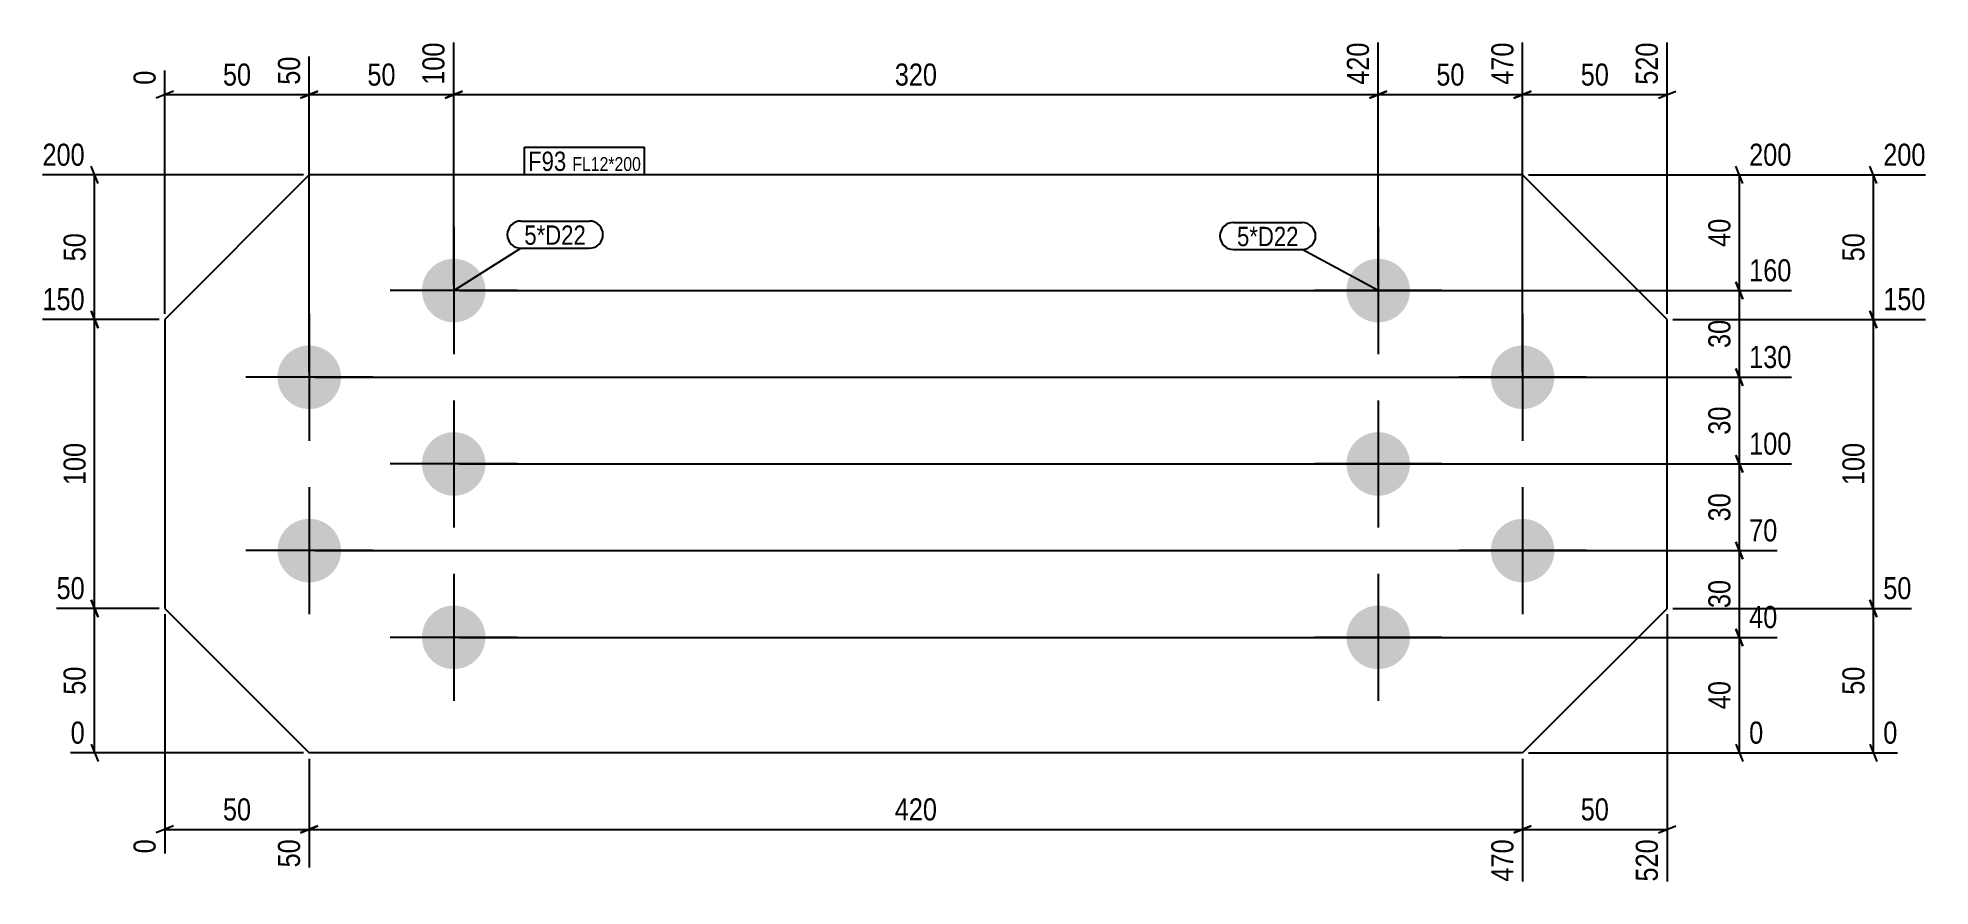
# Model space of a CAD drawing. Header units: millimetres. Extents: x 4 to 659, y 4 to 298.
import ezdxf

# ---------------------------------------------------------------- set-up
doc = ezdxf.new("R2010")
doc.units = ezdxf.units.MM
for name, color, linetype in [('MÅLSÆTNING', 7, 'Continuous'), ('STÅL', 7, 'Continuous'), ('TEKST', 7, 'Continuous')]:
    doc.layers.add(name, color=color, linetype=linetype)
doc.styles.add('Arial Narrow', font='ARIALN.TTF', dxfattribs={"height": 0.2})

msp = doc.modelspace()

# ---------------------------------------------------------------- hatches: boundary and pattern name
at = {"layer": 'STÅL', "linetype": 'Continuous'}
for points in [[(159.35, 210.5, -1), (137.35, 210.5, -1)], [(479.35, 210.5, -1), (457.35, 210.5, -1)], [(109.35, 180.5, -1), (87.35, 180.5, -1)], [(529.35, 180.5, -1), (507.35, 180.5, -1)], [(159.35, 150.5, -1), (137.35, 150.5, -1)], [(479.35, 150.5, -1), (457.35, 150.5, -1)], [(109.35, 120.5, -1), (87.35, 120.5, -1)], [(529.35, 120.5, -1), (507.35, 120.5, -1)], [(159.35, 90.5, -1), (137.35, 90.5, -1)], [(479.35, 90.5, -1), (457.35, 90.5, -1)]]:
    msp.add_hatch(color=3, dxfattribs=at).paths.add_polyline_path(points)

# ---------------------------------------------------------------- linework, layer by layer
at = {"layer": 'MÅLSÆTNING', "color": 7, "linetype": 'Continuous'}
for p, q in [((148.35, 212.5), (148.35, 296.35)), ((148.35, 212.5), (148.35, 296.35)), ((468.35, 212.5), (468.35, 296.35)), ((468.35, 212.5), (468.35, 296.35)), ((518.35, 182.5), (518.35, 296.35)), ((518.35, 182.5), (518.35, 296.35)), ((568.35, 202.5), (568.35, 296.35)), ((98.35, 182.5), (98.35, 291.48)), ((48.35, 202.5), (48.35, 286.6)), ((51.35, 279.53), (45.35, 277.13)), ((48.35, 278.33), (98.35, 278.33)), ((95.35, 277.13), (101.35, 279.53)), ((151.35, 279.53), (145.35, 277.13)), ((145.35, 277.13), (151.35, 279.53)), ((148.35, 278.33), (468.35, 278.33)), ((471.35, 279.53), (465.35, 277.13)), ((465.35, 277.13), (471.35, 279.53)), ((468.35, 278.33), (518.35, 278.33)), ((521.35, 279.53), (515.35, 277.13)), ((515.35, 277.13), (521.35, 279.53)), ((518.35, 278.33), (568.35, 278.33)), ((565.35, 277.13), (571.35, 279.53)), ((96.35, 250.5), (6, 250.5)), ((25.23, 247.5), (22.82, 253.5)), ((24.02, 200.5), (24.02, 250.5)), ((520.35, 250.5), (611.39, 250.5)), ((594.56, 247.5), (592.16, 253.5)), ((593.36, 210.5), (593.36, 250.5)), ((640.98, 247.5), (638.58, 253.5)), ((639.78, 200.5), (639.78, 250.5)), ((150.35, 210.5), (611.39, 210.5)), ((150.35, 210.5), (611.39, 210.5)), ((592.16, 213.5), (594.56, 207.5)), ((594.56, 207.5), (592.16, 213.5)), ((593.36, 180.5), (593.36, 210.5)), ((22.82, 203.5), (25.23, 197.5)), ((25.23, 197.5), (22.82, 203.5)), ((638.58, 203.5), (640.98, 197.5)), ((640.98, 197.5), (638.58, 203.5)), ((46.35, 200.5), (6, 200.5)), ((46.35, 200.5), (6, 200.5)), ((24.02, 100.5), (24.02, 200.5)), ((639.78, 100.5), (639.78, 200.5)), ((592.16, 183.5), (594.56, 177.5)), ((594.56, 177.5), (592.16, 183.5)), ((100.35, 180.5), (611.39, 180.5)), ((100.35, 180.5), (611.39, 180.5)), ((593.36, 150.5), (593.36, 180.5)), ((592.16, 153.5), (594.56, 147.5)), ((594.56, 147.5), (592.16, 153.5)), ((150.35, 150.5), (611.39, 150.5)), ((150.35, 150.5), (611.39, 150.5)), ((593.36, 120.5), (593.36, 150.5)), ((100.35, 120.5), (606.51, 120.5)), ((100.35, 120.5), (606.51, 120.5)), ((592.16, 123.5), (594.56, 117.5)), ((594.56, 117.5), (592.16, 123.5)), ((593.36, 90.5), (593.36, 120.5)), ((46.35, 100.5), (10.88, 100.5)), ((46.35, 100.5), (10.88, 100.5)), ((22.82, 103.5), (25.23, 97.5)), ((25.23, 97.5), (22.82, 103.5)), ((24.02, 50.5), (24.02, 100.5)), ((48.35, 98.5), (48.35, 15.75)), ((568.35, 98.5), (568.35, 6)), ((638.58, 103.5), (640.98, 97.5)), ((640.98, 97.5), (638.58, 103.5)), ((639.78, 50.5), (639.78, 100.5)), ((592.16, 93.5), (594.56, 87.5)), ((594.56, 87.5), (592.16, 93.5)), ((150.35, 90.5), (606.51, 90.5)), ((150.35, 90.5), (606.51, 90.5)), ((593.36, 50.5), (593.36, 90.5)), ((22.82, 53.5), (25.23, 47.5)), ((592.16, 53.5), (594.56, 47.5)), ((638.58, 53.5), (640.98, 47.5)), ((96.35, 50.5), (15.75, 50.5)), ((98.35, 48.5), (98.35, 10.88)), ((518.35, 48.5), (518.35, 6)), ((518.35, 48.5), (518.35, 6)), ((520.35, 50.5), (601.64, 50.5)), ((51.35, 25.23), (45.35, 22.82)), ((48.35, 24.02), (98.35, 24.02)), ((95.35, 22.82), (101.35, 25.23)), ((521.35, 25.23), (515.35, 22.82)), ((515.35, 22.82), (521.35, 25.23)), ((518.35, 24.02), (568.35, 24.02)), ((565.35, 22.82), (571.35, 25.23))]:
    msp.add_line(p, q, dxfattribs=at)
at = {"layer": 'STÅL', "color": 2, "linetype": 'Continuous'}
for p, q in [((98.35, 250.5), (48.35, 200.5)), ((518.35, 250.5), (98.35, 250.5)), ((568.35, 200.5), (518.35, 250.5)), ((48.35, 200.5), (48.35, 100.5)), ((568.35, 100.5), (568.35, 200.5)), ((48.35, 100.5), (98.35, 50.5)), ((568.35, 100.5), (518.35, 50.5)), ((518.35, 50.5), (98.35, 50.5))]:
    msp.add_line(p, q, dxfattribs=at)
at = {"layer": 'STÅL', "color": 3, "linetype": 'Continuous'}
for p, q in [((148.35, 232.5), (148.35, 188.5)), ((468.35, 232.5), (468.35, 188.5)), ((170.35, 210.5), (126.35, 210.5)), ((490.35, 210.5), (446.35, 210.5)), ((98.35, 202.5), (98.35, 158.5)), ((518.35, 202.5), (518.35, 158.5)), ((120.35, 180.5), (76.35, 180.5)), ((540.35, 180.5), (496.35, 180.5)), ((148.35, 172.5), (148.35, 128.5)), ((468.35, 172.5), (468.35, 128.5)), ((170.35, 150.5), (126.35, 150.5)), ((490.35, 150.5), (446.35, 150.5)), ((98.35, 142.5), (98.35, 98.5)), ((518.35, 142.5), (518.35, 98.5)), ((120.35, 120.5), (76.35, 120.5)), ((540.35, 120.5), (496.35, 120.5)), ((148.35, 112.5), (148.35, 68.5)), ((468.35, 112.5), (468.35, 68.5)), ((170.35, 90.5), (126.35, 90.5)), ((490.35, 90.5), (446.35, 90.5))]:
    msp.add_line(p, q, dxfattribs=at)

# ---------------------------------------------------------------- wipeouts: each hides what was drawn before it
at = {"color": 0}
for points in [[(194.12, 226.36), (194.12, 233.36), (172.8, 233.36), (172.8, 226.36)], [(440.8, 225.88), (440.8, 232.88), (419.49, 232.88), (419.49, 225.88)]]:
    msp.add_wipeout(points, dxfattribs=at).dxf.layer = 'TEKST'

# ---------------------------------------------------------------- next in the draw order: wipeouts: each hides what was drawn before it
at = {"color": 0, "linetype": 'Continuous'}
for points in [[(466.75, 297.95), (455.55, 297.95), (455.55, 280.13), (466.75, 280.13)], [(516.75, 297.95), (505.55, 297.95), (505.55, 280.13), (516.75, 280.13)], [(566.75, 297.95), (555.55, 297.95), (555.55, 280.13), (566.75, 280.13)], [(96.75, 293.08), (85.55, 293.08), (85.55, 280.13), (96.75, 280.13)], [(46.75, 288.2), (35.55, 288.2), (35.55, 280.13), (46.75, 280.13)], [(22.22, 252.1), (22.22, 263.3), (4.4, 263.3), (4.4, 252.1)], [(612.99, 252.1), (612.99, 263.3), (595.16, 263.3), (595.16, 252.1)], [(612.99, 212.1), (612.99, 223.3), (595.16, 223.3), (595.16, 212.1)], [(22.22, 202.1), (22.22, 213.3), (4.4, 213.3), (4.4, 202.1)], [(612.99, 182.1), (612.99, 193.3), (595.16, 193.3), (595.16, 182.1)], [(612.99, 152.1), (612.99, 163.3), (595.16, 163.3), (595.16, 152.1)], [(608.11, 122.1), (608.11, 133.3), (595.16, 133.3), (595.16, 122.1)], [(22.22, 102.1), (22.22, 113.3), (9.27, 113.3), (9.27, 102.1)], [(608.11, 92.1), (608.11, 103.3), (595.16, 103.3), (595.16, 92.1)], [(22.22, 52.1), (22.22, 63.3), (14.15, 63.3), (14.15, 52.1)], [(603.24, 52.1), (603.24, 63.3), (595.16, 63.3), (595.16, 52.1)], [(46.75, 22.22), (35.55, 22.22), (35.55, 14.15), (46.75, 14.15)], [(96.75, 22.22), (85.55, 22.22), (85.55, 9.27), (96.75, 9.27)], [(566.75, 22.22), (555.55, 22.22), (555.55, 4.4), (566.75, 4.4)]]:
    msp.add_wipeout(points, dxfattribs=at).dxf.layer = 'MÅLSÆTNING'
at = {"color": 0}
for points, layer in [([(79.82, 279.83), (79.82, 291.03), (66.87, 291.03), (66.87, 279.83)], 'MÅLSÆTNING'), ([(317.26, 279.83), (317.26, 291.03), (299.43, 291.03), (299.43, 279.83)], 'MÅLSÆTNING'), ([(499.82, 279.83), (499.82, 291.03), (486.87, 291.03), (486.87, 279.83)], 'MÅLSÆTNING'), ([(549.82, 279.83), (549.82, 291.03), (536.87, 291.03), (536.87, 279.83)], 'MÅLSÆTNING'), ([(591.86, 236.98), (580.66, 236.98), (580.66, 224.03), (591.86, 224.03)], 'MÅLSÆTNING'), ([(22.52, 231.98), (11.32, 231.98), (11.32, 219.03), (22.52, 219.03)], 'MÅLSÆTNING'), ([(638.28, 231.98), (627.08, 231.98), (627.08, 219.03), (638.28, 219.03)], 'MÅLSÆTNING'), ([(591.86, 201.98), (580.66, 201.98), (580.66, 189.03), (591.86, 189.03)], 'MÅLSÆTNING'), ([(591.86, 171.98), (580.66, 171.98), (580.66, 159.03), (591.86, 159.03)], 'MÅLSÆTNING'), ([(22.52, 159.42), (11.32, 159.42), (11.32, 141.59), (22.52, 141.59)], 'MÅLSÆTNING'), ([(638.28, 159.42), (627.08, 159.42), (627.08, 141.59), (638.28, 141.59)], 'MÅLSÆTNING'), ([(591.86, 141.98), (580.66, 141.98), (580.66, 129.03), (591.86, 129.03)], 'MÅLSÆTNING'), ([(591.86, 111.98), (580.66, 111.98), (580.66, 99.03), (591.86, 99.03)], 'MÅLSÆTNING'), ([(22.52, 81.98), (11.32, 81.98), (11.32, 69.03), (22.52, 69.03)], 'MÅLSÆTNING'), ([(638.28, 81.98), (627.08, 81.98), (627.08, 69.03), (638.28, 69.03)], 'MÅLSÆTNING'), ([(591.86, 76.98), (580.66, 76.98), (580.66, 64.03), (591.86, 64.03)], 'MÅLSÆTNING'), ([(79.82, 25.53), (79.82, 36.73), (66.87, 36.73), (66.87, 25.53)], 'MÅLSÆTNING'), ([(549.82, 25.53), (549.82, 36.73), (536.87, 36.73), (536.87, 25.53)], 'MÅLSÆTNING'), ([(187.32, 251.9), (187.32, 258.9), (174.1, 258.9), (174.1, 251.9)], 'TEKST'), ([(194.12, 226.36), (194.12, 233.36), (172.8, 233.36), (172.8, 226.36)], 'TEKST'), ([(440.8, 225.88), (440.8, 232.88), (419.49, 232.88), (419.49, 225.88)], 'TEKST')]:
    msp.add_wipeout(points, dxfattribs=at).dxf.layer = layer

# ---------------------------------------------------------------- next in the draw order: linework, layer by layer
at = {"layer": 'MÅLSÆTNING', "color": 7, "linetype": 'Continuous'}
for p, q in [((98.35, 182.5), (98.35, 291.48)), ((101.35, 279.53), (95.35, 277.13)), ((98.35, 278.33), (148.35, 278.33)), ((520.35, 250.5), (657.81, 250.5)), ((570.35, 200.5), (657.81, 200.5)), ((570.35, 200.5), (657.81, 200.5)), ((570.35, 100.5), (652.93, 100.5)), ((570.35, 100.5), (652.93, 100.5)), ((98.35, 48.5), (98.35, 10.88)), ((520.35, 50.5), (648.06, 50.5)), ((101.35, 25.23), (95.35, 22.82)), ((98.35, 24.02), (518.35, 24.02))]:
    msp.add_line(p, q, dxfattribs=at)
at = {"layer": 'TEKST', "color": 7, "linetype": 'Continuous'}
for p, q in [((171.6, 234.56), (195.32, 234.56)), ((418.29, 234.08), (442, 234.08)), ((148.35, 210.5), (171.6, 225.16)), ((171.6, 225.16), (195.32, 225.16)), ((418.29, 224.68), (442, 224.68)), ((468.35, 210.5), (442, 224.68))]:
    msp.add_line(p, q, dxfattribs=at)
for centre, start, end in [((171.6, 229.86), 90, 270), ((195.32, 229.86), 270, 90), ((418.29, 229.38), 90, 270), ((442, 229.38), 270, 90)]:
    msp.add_arc(centre, 4.7, start, end, dxfattribs=at)

# ---------------------------------------------------------------- next in the draw order: texts
at = {"layer": 'MÅLSÆTNING', "color": 3, "linetype": 'Continuous', "style": 'Arial Narrow'}
for s, height, p in [('420', 7.635, (465.15, 281.73)), ('470', 7.635, (515.15, 281.73)), ('520', 7.635, (565.15, 281.73)), ('50', 7.635, (95.15, 281.73)), ('0', 7.64, (45.15, 281.73)), ('0', 7.64, (45.15, 15.75)), ('50', 7.635, (95.15, 10.88)), ('520', 7.635, (565.15, 6))]:
    msp.add_text(s, height=height, rotation=90.00021, dxfattribs=at).set_placement(p)
at = {"layer": 'MÅLSÆTNING', "color": 3, "style": 'Arial Narrow'}
for s, p in [('50', (68.47, 281.43)), ('320', (301.03, 281.43)), ('50', (488.47, 281.43)), ('50', (538.47, 281.43)), ('50', (68.47, 27.13)), ('50', (538.47, 27.13))]:
    msp.add_text(s, height=7.635, dxfattribs=at).set_placement(p)
at = {"layer": 'MÅLSÆTNING', "color": 3, "linetype": 'Continuous', "style": 'Arial Narrow'}
for s, height, p in [('200', 7.635, (6, 253.7)), ('200', 7.635, (596.76, 253.7)), ('160', 7.635, (596.76, 213.7)), ('150', 7.635, (6, 203.7)), ('130', 7.635, (596.76, 183.7)), ('100', 7.635, (596.76, 153.7)), ('70', 7.635, (596.76, 123.7)), ('50', 7.635, (10.88, 103.7)), ('40', 7.635, (596.76, 93.7)), ('0', 7.64, (15.75, 53.7)), ('0', 7.64, (596.76, 53.7))]:
    msp.add_text(s, height=height, dxfattribs=at).set_placement(p)
at = {"layer": 'MÅLSÆTNING', "color": 3, "style": 'Arial Narrow'}
for s, p in [('50', (20.92, 220.63)), ('40', (590.26, 225.63)), ('50', (636.68, 220.63)), ('30', (590.26, 190.63)), ('30', (590.26, 160.63)), ('100', (20.92, 143.19)), ('100', (636.68, 143.19)), ('30', (590.26, 130.63)), ('30', (590.26, 100.63)), ('50', (20.92, 70.63)), ('50', (636.68, 70.63)), ('40', (590.26, 65.63))]:
    msp.add_text(s, height=7.635, rotation=90.00021, dxfattribs=at).set_placement(p)
at = {"layer": 'TEKST', "color": 3, "style": 'Arial Narrow'}
for p in [(172.8, 226.36), (419.49, 225.88)]:
    msp.add_text('5*D22', height=6.681, dxfattribs=at).set_placement(p)

# ---------------------------------------------------------------- next in the draw order: wipeouts: each hides what was drawn before it
at = {"color": 0}
msp.add_wipeout([(187.32, 251.9), (187.32, 258.9), (174.1, 258.9), (174.1, 251.9)], dxfattribs=at).dxf.layer = 'TEKST'

# ---------------------------------------------------------------- next in the draw order: linework, layer by layer
at = {"layer": 'TEKST', "color": 7, "linetype": 'Continuous'}
msp.add_line((172.9, 250.7), (172.9, 260.1), dxfattribs=at)

# ---------------------------------------------------------------- next in the draw order: wipeouts: each hides what was drawn before it
at = {"color": 0, "linetype": 'Continuous'}
for points in [[(146.75, 297.95), (135.55, 297.95), (135.55, 280.13), (146.75, 280.13)], [(659.41, 252.1), (659.41, 263.3), (641.58, 263.3), (641.58, 252.1)], [(659.41, 202.1), (659.41, 213.3), (641.58, 213.3), (641.58, 202.1)], [(654.53, 102.1), (654.53, 113.3), (641.58, 113.3), (641.58, 102.1)], [(649.66, 52.1), (649.66, 63.3), (641.58, 63.3), (641.58, 52.1)], [(516.75, 22.22), (505.55, 22.22), (505.55, 4.4), (516.75, 4.4)]]:
    msp.add_wipeout(points, dxfattribs=at).dxf.layer = 'MÅLSÆTNING'
at = {"color": 0}
for points, layer in [([(129.82, 279.83), (129.82, 291.03), (116.87, 291.03), (116.87, 279.83)], 'MÅLSÆTNING'), ([(317.26, 25.53), (317.26, 36.73), (299.43, 36.73), (299.43, 25.53)], 'MÅLSÆTNING'), ([(213.17, 251.9), (213.17, 256.9), (189.42, 256.9), (189.42, 251.9)], 'TEKST')]:
    msp.add_wipeout(points, dxfattribs=at).dxf.layer = layer

# ---------------------------------------------------------------- next in the draw order: texts
at = {"layer": 'MÅLSÆTNING', "color": 3, "linetype": 'Continuous', "style": 'Arial Narrow'}
for s, p in [('100', (145.15, 281.73)), ('470', (515.15, 6))]:
    msp.add_text(s, height=7.635, rotation=90.00021, dxfattribs=at).set_placement(p)
at = {"layer": 'MÅLSÆTNING', "color": 3, "style": 'Arial Narrow'}
for s, p in [('50', (118.47, 281.43)), ('420', (301.03, 27.13))]:
    msp.add_text(s, height=7.635, dxfattribs=at).set_placement(p)
at = {"layer": 'MÅLSÆTNING', "color": 3, "linetype": 'Continuous', "style": 'Arial Narrow'}
for s, height, p in [('200', 7.635, (643.18, 253.7)), ('150', 7.635, (643.18, 203.7)), ('50', 7.635, (643.18, 103.7)), ('0', 7.64, (643.18, 53.7))]:
    msp.add_text(s, height=height, dxfattribs=at).set_placement(p)

# ---------------------------------------------------------------- next in the draw order: wipeouts: each hides what was drawn before it
at = {"color": 0}
msp.add_wipeout([(213.17, 251.9), (213.17, 256.9), (189.42, 256.9), (189.42, 251.9)], dxfattribs=at).dxf.layer = 'TEKST'

# ---------------------------------------------------------------- next in the draw order: linework, layer by layer
at = {"layer": 'TEKST', "color": 7, "linetype": 'Continuous'}
for p, q in [((172.9, 260.1), (214.37, 260.1)), ((214.37, 250.7), (214.37, 260.1)), ((172.9, 250.7), (214.37, 250.7))]:
    msp.add_line(p, q, dxfattribs=at)

# ---------------------------------------------------------------- next in the draw order: texts
at = {"layer": 'TEKST', "color": 3, "style": 'Arial Narrow'}
for s, height, p in [('F93', 6.681, (174.1, 251.9)), ('FL12*200', 4.772, (189.42, 251.9))]:
    msp.add_text(s, height=height, dxfattribs=at).set_placement(p)

doc.saveas('drawing.dxf')
